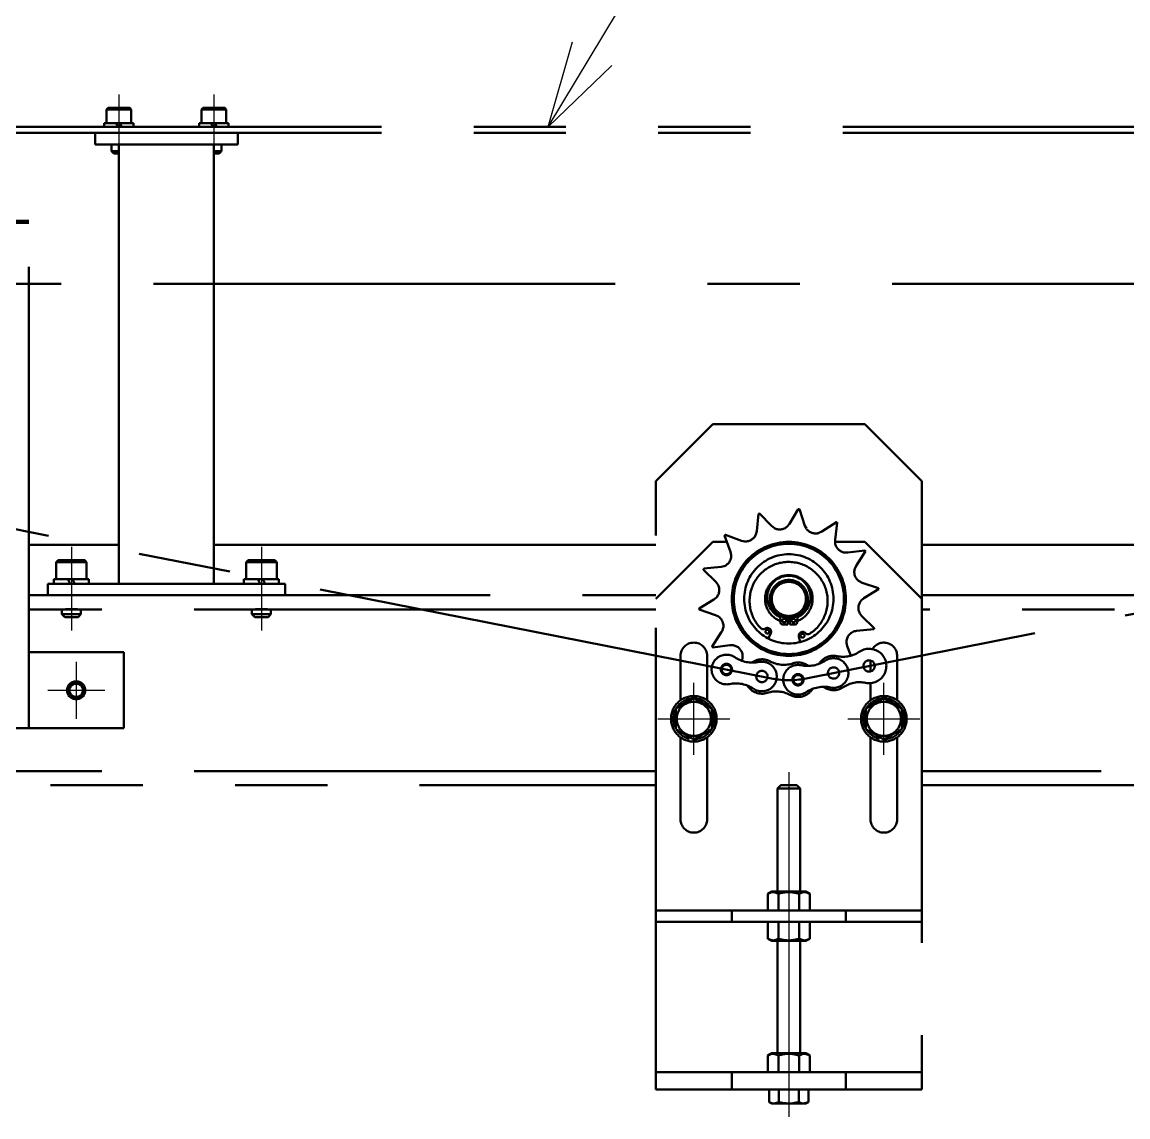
# Model space of a CAD drawing. Header units: millimetres. Extents: x -993 to 13147, y -7260 to 4342.
# Drawn here: x 5167 to 5748, y 609 to 1185 of the extents above; entities that cross this region are included whole.
import ezdxf

# ---------------------------------------------------------------- set-up
doc = ezdxf.new("R2010")
doc.units = ezdxf.units.MM
doc.header["$LTSCALE"] = 7.649257
doc.linetypes.add('CENTER', pattern=[50.8, 31.75, -6.35, 6.35, -6.35])
doc.linetypes.add('PHANTOM', pattern=[63.5, 31.75, -6.35, 6.35, -6.35, 6.35, -6.35])
doc.layers.add('NoLayerName_001', color=7, linetype='Continuous')
doc.layers.add('NoLayerName_003', color=7, linetype='Continuous')

# ---------------------------------------------------------------- blocks, each defined once
blk = doc.blocks.new('DIM_0039')
at = {"color": 3, "linetype": 'Continuous', "lineweight": 25}
for points in [[(0, 0), (227.09, 377.1), (1265.09, 377.1)], [(33.54, 32.33), (0, 0), (12.89, 44.77)]]:
    blk.add_lwpolyline(points, dxfattribs=at)
blk = doc.blocks.new('JZB_0388')
at = {"layer": 'NoLayerName_001', "color": 4, "linetype": 'CENTER', "lineweight": 25}
for p, q in [((5207.5, 1217), (5207.5, 1179)), ((5257.5, 1217), (5257.5, 1179)), ((5182.5, 979), (5182.5, 935)), ((5282.5, 979), (5282.5, 935)), ((5185, 918.5), (5185, 888.5)), ((5510, 869.5), (5510, 907.5)), ((5610, 869.5), (5610, 907.5)), ((5491, 888.5), (5529, 888.5)), ((5591, 888.5), (5629, 888.5)), ((5560, 860.5), (5560, 679))]:
    blk.add_line(p, q, dxfattribs=at)
at = {"layer": 'NoLayerName_001', "color": 3, "linetype": 'PHANTOM', "lineweight": 50}
for p, q in [((5201.8, 1210), (5201, 1209.2)), ((5201, 1209.2), (5201, 1202)), ((5214, 1209.2), (5201, 1209.2)), ((5213.2, 1210), (5201.8, 1210)), ((5214, 1209.2), (5213.2, 1210)), ((5214, 1202), (5214, 1209.2)), ((5251.8, 1210), (5251, 1209.2)), ((5251, 1209.2), (5251, 1202)), ((5264, 1209.2), (5251, 1209.2)), ((5263.2, 1210), (5251.8, 1210)), ((5264, 1209.2), (5263.2, 1210)), ((5264, 1202), (5264, 1209.2)), ((4617, 1200), (6462.94, 1200)), ((5215.2, 1202), (5199.8, 1202)), ((5199.8, 1202), (5199.8, 1200)), ((5206.99, 1200), (5206.01, 1202)), ((5208.01, 1202), (5208.99, 1200)), ((5215.2, 1200), (5215.2, 1202)), ((5265.2, 1202), (5249.8, 1202)), ((5249.8, 1202), (5249.8, 1200)), ((5256.99, 1200), (5256.01, 1202)), ((5258.01, 1202), (5258.99, 1200)), ((5265.2, 1200), (5265.2, 1202)), ((4617, 1196.8), (6462.51, 1196.8)), ((5195, 1190.8), (5195, 1196.8)), ((5270, 1196.8), (5270, 1190.8)), ((5195, 1190.8), (5270, 1190.8)), ((5203.5, 1190.8), (5203.5, 1187.25)), ((5203.5, 1187.25), (5204.75, 1186)), ((5207.5, 1187.25), (5203.5, 1187.25)), ((5207.5, 959.5), (5207.5, 1190.8)), ((5257.5, 1190.8), (5257.5, 959.5)), ((5261.5, 1187.25), (5257.5, 1187.25)), ((5260.25, 1186), (5261.5, 1187.25)), ((5261.5, 1187.25), (5261.5, 1190.8)), ((5204.75, 1186), (5207.5, 1186)), ((5257.5, 1186), (5260.25, 1186)), ((5120, 1150.5), (5160, 1150.5)), ((5160, 1149.5), (5120, 1149.5)), ((5160, 883.5), (5160, 1150.5)), ((5520, 1043.5), (5490, 1013.5)), ((5520, 1043.5), (5600, 1043.5)), ((5630, 1013.5), (5600, 1043.5)), ((5490, 693.5), (5490, 1013.5)), ((5630, 1013.5), (5630, 693.5)), ((5207.5, 980), (5160, 980)), ((5490, 980), (5257.5, 980)), ((5520, 981.6), (5490, 951.6)), ((5520, 981.6), (5527.41, 981.6)), ((5584.36, 981.6), (5600, 981.6)), ((5630, 951.6), (5600, 981.6)), ((5862.5, 980), (5630, 980)), ((5175.5, 972), (5174.5, 971)), ((5189.5, 972), (5175.5, 972)), ((5190.5, 971), (5189.5, 972)), ((5275.5, 972), (5274.5, 971)), ((5289.5, 972), (5275.5, 972)), ((5290.5, 971), (5289.5, 972)), ((5174.5, 971), (5174.5, 962)), ((5190.5, 971), (5174.5, 971)), ((5190.5, 962), (5190.5, 971)), ((5274.5, 971), (5274.5, 962)), ((5290.5, 971), (5274.5, 971)), ((5290.5, 962), (5290.5, 971)), ((5173.3, 962), (5191.7, 962)), ((5173.3, 962), (5173.3, 959.5)), ((5181.86, 959.5), (5180.64, 962)), ((5183.14, 962), (5184.36, 959.5)), ((5191.7, 959.5), (5191.7, 962)), ((5273.3, 962), (5291.7, 962)), ((5273.3, 962), (5273.3, 959.5)), ((5281.86, 959.5), (5280.64, 962)), ((5283.14, 962), (5284.36, 959.5)), ((5291.7, 959.5), (5291.7, 962)), ((5170, 953.5), (5170, 959.5)), ((5295, 959.5), (5170, 959.5)), ((5295, 959.5), (5295, 953.5)), ((5160, 953.5), (5490, 953.5)), ((5630, 953.5), (6120, 953.5)), ((5490, 945.97), (5160, 945.97)), ((5177.5, 945.78), (5177.5, 943.5)), ((5177.5, 943.5), (5179, 942)), ((5187.5, 943.5), (5177.5, 943.5)), ((5186, 942), (5187.5, 943.5)), ((5187.5, 943.5), (5187.5, 945.78)), ((5277.5, 945.78), (5277.5, 943.5)), ((5277.5, 943.5), (5279, 942)), ((5287.5, 943.5), (5277.5, 943.5)), ((5286, 942), (5287.5, 943.5)), ((5287.5, 943.5), (5287.5, 945.78)), ((6120, 945.97), (5630, 945.97)), ((5186, 942), (5179, 942)), ((5286, 942), (5279, 942)), ((5555.61, 940.67), (5555.61, 939.19)), ((5556.59, 938.21), (5559.51, 938.21)), ((5559.51, 938.21), (5559.51, 941.61)), ((5560.49, 941.61), (5560.49, 938.21)), ((5560.49, 938.21), (5563.41, 938.21)), ((5564.39, 939.19), (5564.39, 940.67)), ((5160, 923.5), (5210, 923.5)), ((5210, 923.5), (5210, 883.5)), ((5503, 898.25), (5503, 921.6)), ((5517, 921.6), (5517, 898.25)), ((5617, 921.6), (5617, 898.25)), ((5603, 913.42), (5603, 919.18)), ((5603, 898.25), (5603, 907.29)), ((5510, 899.47), (5500.5, 893.98)), ((5519.5, 893.98), (5510, 899.47)), ((5610, 899.47), (5600.5, 893.98)), ((5619.5, 893.98), (5610, 899.47)), ((5500.5, 893.98), (5500.5, 883.02)), ((5519.5, 883.02), (5519.5, 893.98)), ((5600.5, 893.98), (5600.5, 883.02)), ((5619.5, 883.02), (5619.5, 893.98)), ((5210, 883.5), (5110, 883.5)), ((5500.5, 883.02), (5510, 877.53)), ((5503, 835.6), (5503, 878.75)), ((5510, 877.53), (5519.5, 883.02)), ((5517, 878.75), (5517, 835.6)), ((5600.5, 883.02), (5610, 877.53)), ((5603, 835.6), (5603, 878.75)), ((5610, 877.53), (5619.5, 883.02)), ((5617, 878.75), (5617, 835.6)), ((5490, 860.97), (4880, 860.97)), ((6210, 860.97), (5630, 860.97)), ((4880, 853.5), (5490, 853.5)), ((5555.75, 853.5), (5554, 851.75)), ((5554, 851.75), (5566, 851.75)), ((5554, 851.75), (5554, 797.6)), ((5564.25, 853.5), (5555.75, 853.5)), ((5566, 851.75), (5564.25, 853.5)), ((5566, 797.6), (5566, 851.75)), ((5630, 853.5), (6206.8, 853.5)), ((5551, 797.6), (5549.03, 796.46)), ((5569, 797.6), (5551, 797.6)), ((5570.97, 796.46), (5569, 797.6)), ((5549.03, 787.6), (5549.03, 796.46)), ((5554.52, 787.6), (5554.52, 796.46)), ((5565.48, 787.6), (5565.48, 796.46)), ((5570.97, 787.6), (5570.97, 796.46)), ((5490, 787.6), (5630, 787.6)), ((5530, 787.6), (5530, 781.6)), ((5590, 781.6), (5590, 787.6)), ((5490, 781.6), (5630, 781.6)), ((5549.03, 781.6), (5549.03, 772.74)), ((5554.52, 781.6), (5554.52, 772.74)), ((5565.48, 781.6), (5565.48, 772.74)), ((5570.97, 781.6), (5570.97, 772.74)), ((5549.03, 772.74), (5551, 771.6)), ((5569, 771.6), (5551, 771.6)), ((5554, 771.6), (5554, 712.5)), ((5566, 712.5), (5566, 771.6)), ((5569, 771.6), (5570.97, 772.74)), ((5551, 712.5), (5549.03, 711.36)), ((5549.03, 702.5), (5549.03, 711.36)), ((5569, 712.5), (5551, 712.5)), ((5554.52, 702.5), (5554.52, 711.36)), ((5565.48, 702.5), (5565.48, 711.36)), ((5570.97, 711.36), (5569, 712.5)), ((5570.97, 702.5), (5570.97, 711.36)), ((5630, 702.5), (5490, 702.5)), ((5530, 702.5), (5530, 693.5)), ((5590, 693.5), (5590, 702.5)), ((5630, 693.5), (5490, 693.5)), ((5549.61, 686.8), (5549.61, 693.5)), ((5554.8, 686.8), (5554.8, 693.5)), ((5565.2, 686.8), (5565.2, 693.5)), ((5570.39, 686.8), (5570.39, 693.5)), ((5549.61, 686.8), (5551, 686)), ((5554.8, 686.8), (5552.21, 686)), ((5570.39, 686.8), (5567.79, 686)), ((5569, 686), (5570.39, 686.8)), ((5551, 686), (5569, 686))]:
    blk.add_line(p, q, dxfattribs=at)
at = {"layer": 'NoLayerName_001', "color": 4, "linetype": 'CENTER', "lineweight": 50}
for p, q in [((4060, 1117.35), (6060, 1117.35)), ((5551.72, 909.6), (5049.39, 1008.68)), ((6070.61, 1008.68), (5568.28, 909.6))]:
    blk.add_line(p, q, dxfattribs=at)
at = {"layer": 'NoLayerName_001', "color": 3, "linetype": 'PHANTOM', "lineweight": 25}
blk.add_line((5170, 903.5), (5200, 903.5), dxfattribs=at)
at = {"layer": 'NoLayerName_001', "color": 3, "linetype": 'PHANTOM', "lineweight": 50}
for centre, radius in [((5560, 951.6), 10), ((5560, 951.6), 9), ((5557.56, 940.16), 1), ((5562.44, 940.16), 1), ((5185, 903.5), 4.19), ((5185, 903.5), 3.5), ((5510, 888.5), 12), ((5510, 888.5), 9), ((5610, 888.5), 12), ((5610, 888.5), 9)]:
    blk.add_circle(centre, radius, dxfattribs=at)
at = {"layer": 'NoLayerName_001', "color": 3, "linetype": 'PHANTOM', "lineweight": 25}
blk.add_circle((5185, 903.5), 5, dxfattribs=at)
at = {"layer": 'NoLayerName_001', "color": 3, "linetype": 'PHANTOM', "lineweight": 50}
for centre, radius, start, end in [((5560, 951.6), 12.5, 290.54849, 249.45151), ((5560, 952.41), 11.39, 298.36423, 241.63577), ((5553.66, 940.67), 1.95, 0, 61.63577), ((5556.59, 939.19), 0.975, 180, 270), ((5560, 951.6), 12.5, 255.15635, 260.78243), ((5560, 951.6), 12.5, 267.7649, 272.2351), ((5560, 951.6), 12.5, 279.22341, 284.83782), ((5563.41, 939.19), 0.975, 270, 0), ((5566.34, 940.67), 1.95, 118.36423, 180), ((5510, 921.6), 7, 0, 180), ((5610, 921.6), 7, 0, 149.16998), ((5510, 888.5), 10.75, 93.31891, 146.79776), ((5510, 888.5), 10.75, 33.74988, 85.61424), ((5610, 888.5), 10.75, 93.31891, 146.79776), ((5610, 888.5), 10.75, 33.74988, 85.61424), ((5510, 888.5), 10.75, 154.3923, 206.10468), ((5510, 888.5), 10.75, 334.17078, 29.37944), ((5610, 888.5), 10.75, 154.3923, 206.10468), ((5610, 888.5), 10.75, 334.17078, 29.37944), ((5510, 888.5), 10.75, 212.09734, 258.01881), ((5510, 888.5), 10.75, 274.09895, 326.11564), ((5610, 888.5), 10.75, 212.09734, 258.01881), ((5610, 888.5), 10.75, 274.09895, 326.11564), ((5510, 835.6), 7, 180, 0), ((5610, 835.6), 7, 180, 0)]:
    blk.add_arc(centre, radius, start, end, dxfattribs=at)
at = {"layer": 'NoLayerName_001', "color": 4, "linetype": 'CENTER', "lineweight": 50}
blk.add_arc((5560, 951.6), 42.8, 258.84214, 281.15786, dxfattribs=at)
at = {"layer": 'NoLayerName_001', "color": 3, "linetype": 'PHANTOM', "lineweight": 50}
for centre in [(5182.5, 945.78), (5282.5, 945.78)]:
    blk.add_ellipse(centre, major_axis=(5, 0), ratio=0.087489, start_param=0, end_param=3.141593, dxfattribs=at)
for points, start_tangent, end_tangent in [([(5554.52, 796.46), (5551.58, 797.31), (5549.03, 796.46)], (-0.961124, 0.276117), (-0.949268, -0.314468)), ([(5565.48, 796.46), (5561.52, 797.24), (5555.93, 796.83), (5554.52, 796.46)], (-0.98126, 0.192686), (-0.968088, -0.250611)), ([(5570.97, 796.46), (5568.03, 797.31), (5565.48, 796.46)], (-0.961124, 0.276117), (-0.949268, -0.314468)), ([(5549.03, 772.74), (5551.97, 771.89), (5554.52, 772.74)], (0.961124, -0.276117), (0.949268, 0.314468)), ([(5554.52, 772.74), (5555.93, 772.37), (5561.52, 771.96), (5565.48, 772.74)], (0.968088, -0.250611), (0.98126, 0.192686)), ([(5565.48, 772.74), (5568.42, 771.89), (5570.97, 772.74)], (0.961124, -0.276117), (0.949268, 0.314468)), ([(5554.52, 711.36), (5551.58, 712.21), (5549.03, 711.36)], (-0.961124, 0.276117), (-0.949268, -0.314468)), ([(5565.48, 711.36), (5561.52, 712.14), (5555.93, 711.73), (5554.52, 711.36)], (-0.98126, 0.192686), (-0.968088, -0.250611)), ([(5570.97, 711.36), (5568.03, 712.21), (5565.48, 711.36)], (-0.961124, 0.276117), (-0.949268, -0.314468)), ([(5552.21, 686), (5552.02, 686), (5549.61, 686.8)], (-0.999719, 0.023687), (-0.949268, 0.314468)), ([(5560, 686), (5556.12, 686.46), (5554.8, 686.8)], (-0.992966, 0.118399), (-0.967923, 0.251248)), ([(5565.2, 686.8), (5561.41, 686.06), (5560, 686)], (-0.981386, -0.192044), (-0.998985, -0.045034)), ([(5567.79, 686), (5567.61, 686), (5565.2, 686.8)], (-0.999719, 0.023687), (-0.949268, 0.314468))]:
    blk.add_spline(points, degree=3, dxfattribs=dict(at, start_tangent=start_tangent, end_tangent=end_tangent))
at = {"layer": 'NoLayerName_003', "color": 3, "linetype": 'PHANTOM', "lineweight": 50}
for p, q in [((5543.13, 987.26), (5544, 996.32)), ((5544.56, 996.52), (5550.9, 989.99)), ((5560.27, 991.05), (5564.98, 998.84)), ((5565.58, 998.77), (5568.46, 990.13)), ((5552.29, 988.92), (5550.9, 989.99)), ((5560.27, 991.05), (5559.15, 989.7)), ((5569.25, 988.57), (5568.46, 990.13)), ((5577.36, 987.02), (5584.99, 992)), ((5585.49, 991.68), (5584.34, 982.65)), ((5529.33, 976.41), (5526.18, 984.95)), ((5526.6, 985.37), (5535.15, 982.24)), ((5543.13, 987.26), (5542.71, 985.56)), ((5577.36, 987.02), (5575.77, 986.29)), ((5536.86, 981.88), (5535.15, 982.24)), ((5584.37, 980.9), (5584.34, 982.65)), ((5529.33, 976.41), (5529.68, 974.69)), ((5591.01, 975.98), (5589.26, 976.02)), ((5591.01, 975.98), (5600.04, 977.16)), ((5600.36, 976.65), (5595.4, 969.01)), ((5521.6, 960.64), (5515.06, 966.97)), ((5515.25, 967.54), (5524.32, 968.42)), ((5526.01, 968.84), (5524.32, 968.42)), ((5594.67, 967.42), (5595.4, 969.01)), ((5521.6, 960.64), (5522.67, 959.25)), ((5598.52, 960.12), (5596.96, 960.9)), ((5598.52, 960.12), (5607.16, 957.25)), ((5607.23, 956.66), (5599.45, 951.93)), ((5512.77, 946.54), (5520.55, 951.27)), ((5521.9, 952.39), (5520.55, 951.27)), ((5598.1, 950.81), (5599.45, 951.93)), ((5521.48, 943.08), (5512.84, 945.95)), ((5521.48, 943.08), (5523.04, 942.3)), ((5598.4, 942.56), (5597.33, 943.95)), ((5598.4, 942.56), (5604.94, 936.23)), ((5519.64, 926.55), (5524.6, 934.19)), ((5550.46, 933.39), (5549.09, 930.78)), ((5566.04, 928.89), (5565.28, 931.73)), ((5604.75, 935.66), (5595.68, 934.78)), ((5528.99, 927.22), (5519.96, 926.04)), ((5528.99, 927.22), (5530.74, 927.18)), ((5590.67, 926.79), (5590.32, 928.51)), ((5590.67, 926.79), (5592.53, 921.76)), ((5535.5, 919.29), (5535.66, 920.55)), ((5535.63, 922.3), (5535.66, 920.55)), ((5546.63, 919.78), (5546.64, 919.78)), ((5581.77, 921.49), (5581.78, 921.49))]:
    blk.add_line(p, q, dxfattribs=at)
for centre, radius in [((5560, 951.6), 30), ((5560, 951.6), 29), ((5560, 951.6), 23.5), ((5548.69, 934.32), 1), ((5567.21, 932.25), 1), ((5527.16, 914.45), 2.98), ((5527.16, 914.45), 2.48), ((5545.85, 910.76), 2.98), ((5583.54, 912.61), 2.98), ((5602.23, 916.3), 2.98), ((5564.82, 909.07), 2.98), ((5564.82, 909.07), 2.48)]:
    blk.add_circle(centre, radius, dxfattribs=at)
for centre, radius, start, end in [((5560, 951.6), 47.5, 108.9669, 109.69064), ((5560, 951.6), 47.5, 83.25261, 83.97635), ((5555.18, 994.13), 5.96, 241.03277, 311.91048), ((5560, 951.6), 47.5, 57.53833, 58.26207), ((5560, 951.6), 47.5, 134.68118, 135.40492), ((5537.2, 987.83), 5.96, 266.74706, 337.62476), ((5574.11, 992.01), 5.96, 215.31849, 286.19619), ((5590.24, 981.89), 5.96, 189.6042, 260.48191), ((5523.74, 974.35), 5.96, 292.46134, 3.33905), ((5560, 951.6), 47.5, 31.82404, 32.54778), ((5560, 951.6), 47.5, 160.39547, 161.11921), ((5559.88, 950.54), 20.53, 303.32991, 223.89905), ((5600.39, 965.77), 5.96, 163.88991, 234.76762), ((5517.46, 956.36), 5.96, 318.17563, 29.05333), ((5560, 951.6), 47.5, 6.10975, 6.83349), ((5602.54, 946.84), 5.96, 138.17563, 209.05333), ((5560, 951.6), 47.5, 186.10975, 186.83349), ((5519.61, 937.43), 5.96, 326.98694, 54.76762), ((5546.53, 937.69), 2, 223.89905, 302.6684), ((5548.69, 934.32), 2, 332.34614, 122.6684), ((5567.21, 932.25), 2, 44.56056, 194.88282), ((5570.06, 935.05), 2, 224.56056, 303.32991), ((5596.26, 928.85), 5.96, 95.55837, 183.33905), ((5560, 951.6), 47.5, 340.39547, 341.11921), ((5560, 951.6), 47.5, 211.82404, 212.54778), ((5529.76, 921.31), 5.96, 9.6042, 80.48191), ((5602.26, 916.3), 9.05, 258.07672, 122.57246), ((5527.18, 914.44), 7.8, 56.22229, 281.46202), ((5540.92, 934.97), 16.9, 236.22229, 281.46202), ((5545.83, 910.76), 9.05, 84.89983, 126.06865), ((5545.84, 910.76), 9.05, 61.81871, 84.89983), ((5583.52, 912.61), 9.05, 101.15784, 147.97937), ((5583.52, 912.61), 7.8, 258.10759, 123.34732), ((5583.53, 912.61), 9.05, 78.07672, 101.15784), ((5588.56, 936.45), 15.31, 258.07672, 305.1725), ((5545.83, 910.77), 7.8, 236.22229, 101.46202), ((5557.34, 932.23), 15.31, 241.81871, 288.91448), ((5564.85, 909.07), 7.8, 78.10759, 303.34732), ((5564.85, 909.07), 9.05, 53.5455, 106.31444), ((5569.94, 933.24), 16.9, 258.10759, 303.34732), ((5597.22, 892.47), 15.31, 78.07672, 124.23896), ((5532.09, 890.24), 16.9, 56.22229, 101.46202), ((5545.83, 910.76), 9.05, 211.56185, 287.98094), ((5553.35, 887.59), 15.31, 61.81871, 107.98094), ((5564.85, 909.07), 9.05, 241.81871, 328.04907), ((5578.43, 888.44), 16.9, 78.10759, 123.34732), ((5583.52, 912.61), 9.05, 233.472, 304.23896)]:
    blk.add_arc(centre, radius, start, end, dxfattribs=at)

msp = doc.modelspace()

# ---------------------------------------------------------------- block references
at = {"layer": 'NoLayerName_001', "color": 3, "linetype": 'Continuous', "lineweight": 25}
msp.add_blockref('DIM_0039', (5443.3359, 1130), dxfattribs=at)
at = {"layer": 'NoLayerName_001'}
msp.add_blockref('JZB_0388', (10, -70), dxfattribs=at)

doc.saveas('drawing.dxf')
